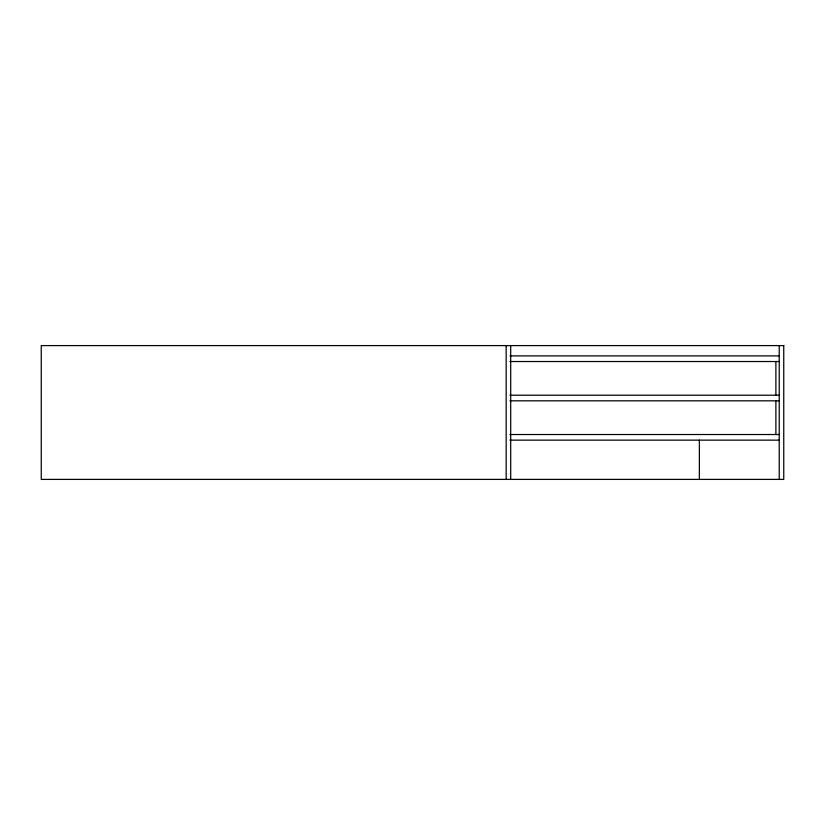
<?xml version="1.0" encoding="UTF-8"?>
<svg xmlns="http://www.w3.org/2000/svg" width="825" height="825" viewBox="0 0 825 825"><rect width="100%" height="100%" fill="white"/><g stroke="black" fill="none" stroke-linecap="round" stroke-linejoin="round"><path stroke-width="1.24" d="M509.912 355.895L779.233 355.895M509.912 361.525L779.233 361.525M509.912 395.206L779.233 395.206M509.912 400.826L779.233 400.826M509.912 434.517L779.233 434.517M509.912 440.137L779.233 440.137M779.233 345.593L779.233 479.407M775.882 361.525L775.882 395.206M775.882 400.826L775.882 434.517M699.373 440.137L699.373 479.407M510.696 345.593L510.696 479.407M506.168 345.593L506.168 479.407M783.75 345.593L41.25 345.593L41.25 479.407L783.75 479.407L783.75 345.593"/></g></svg>
